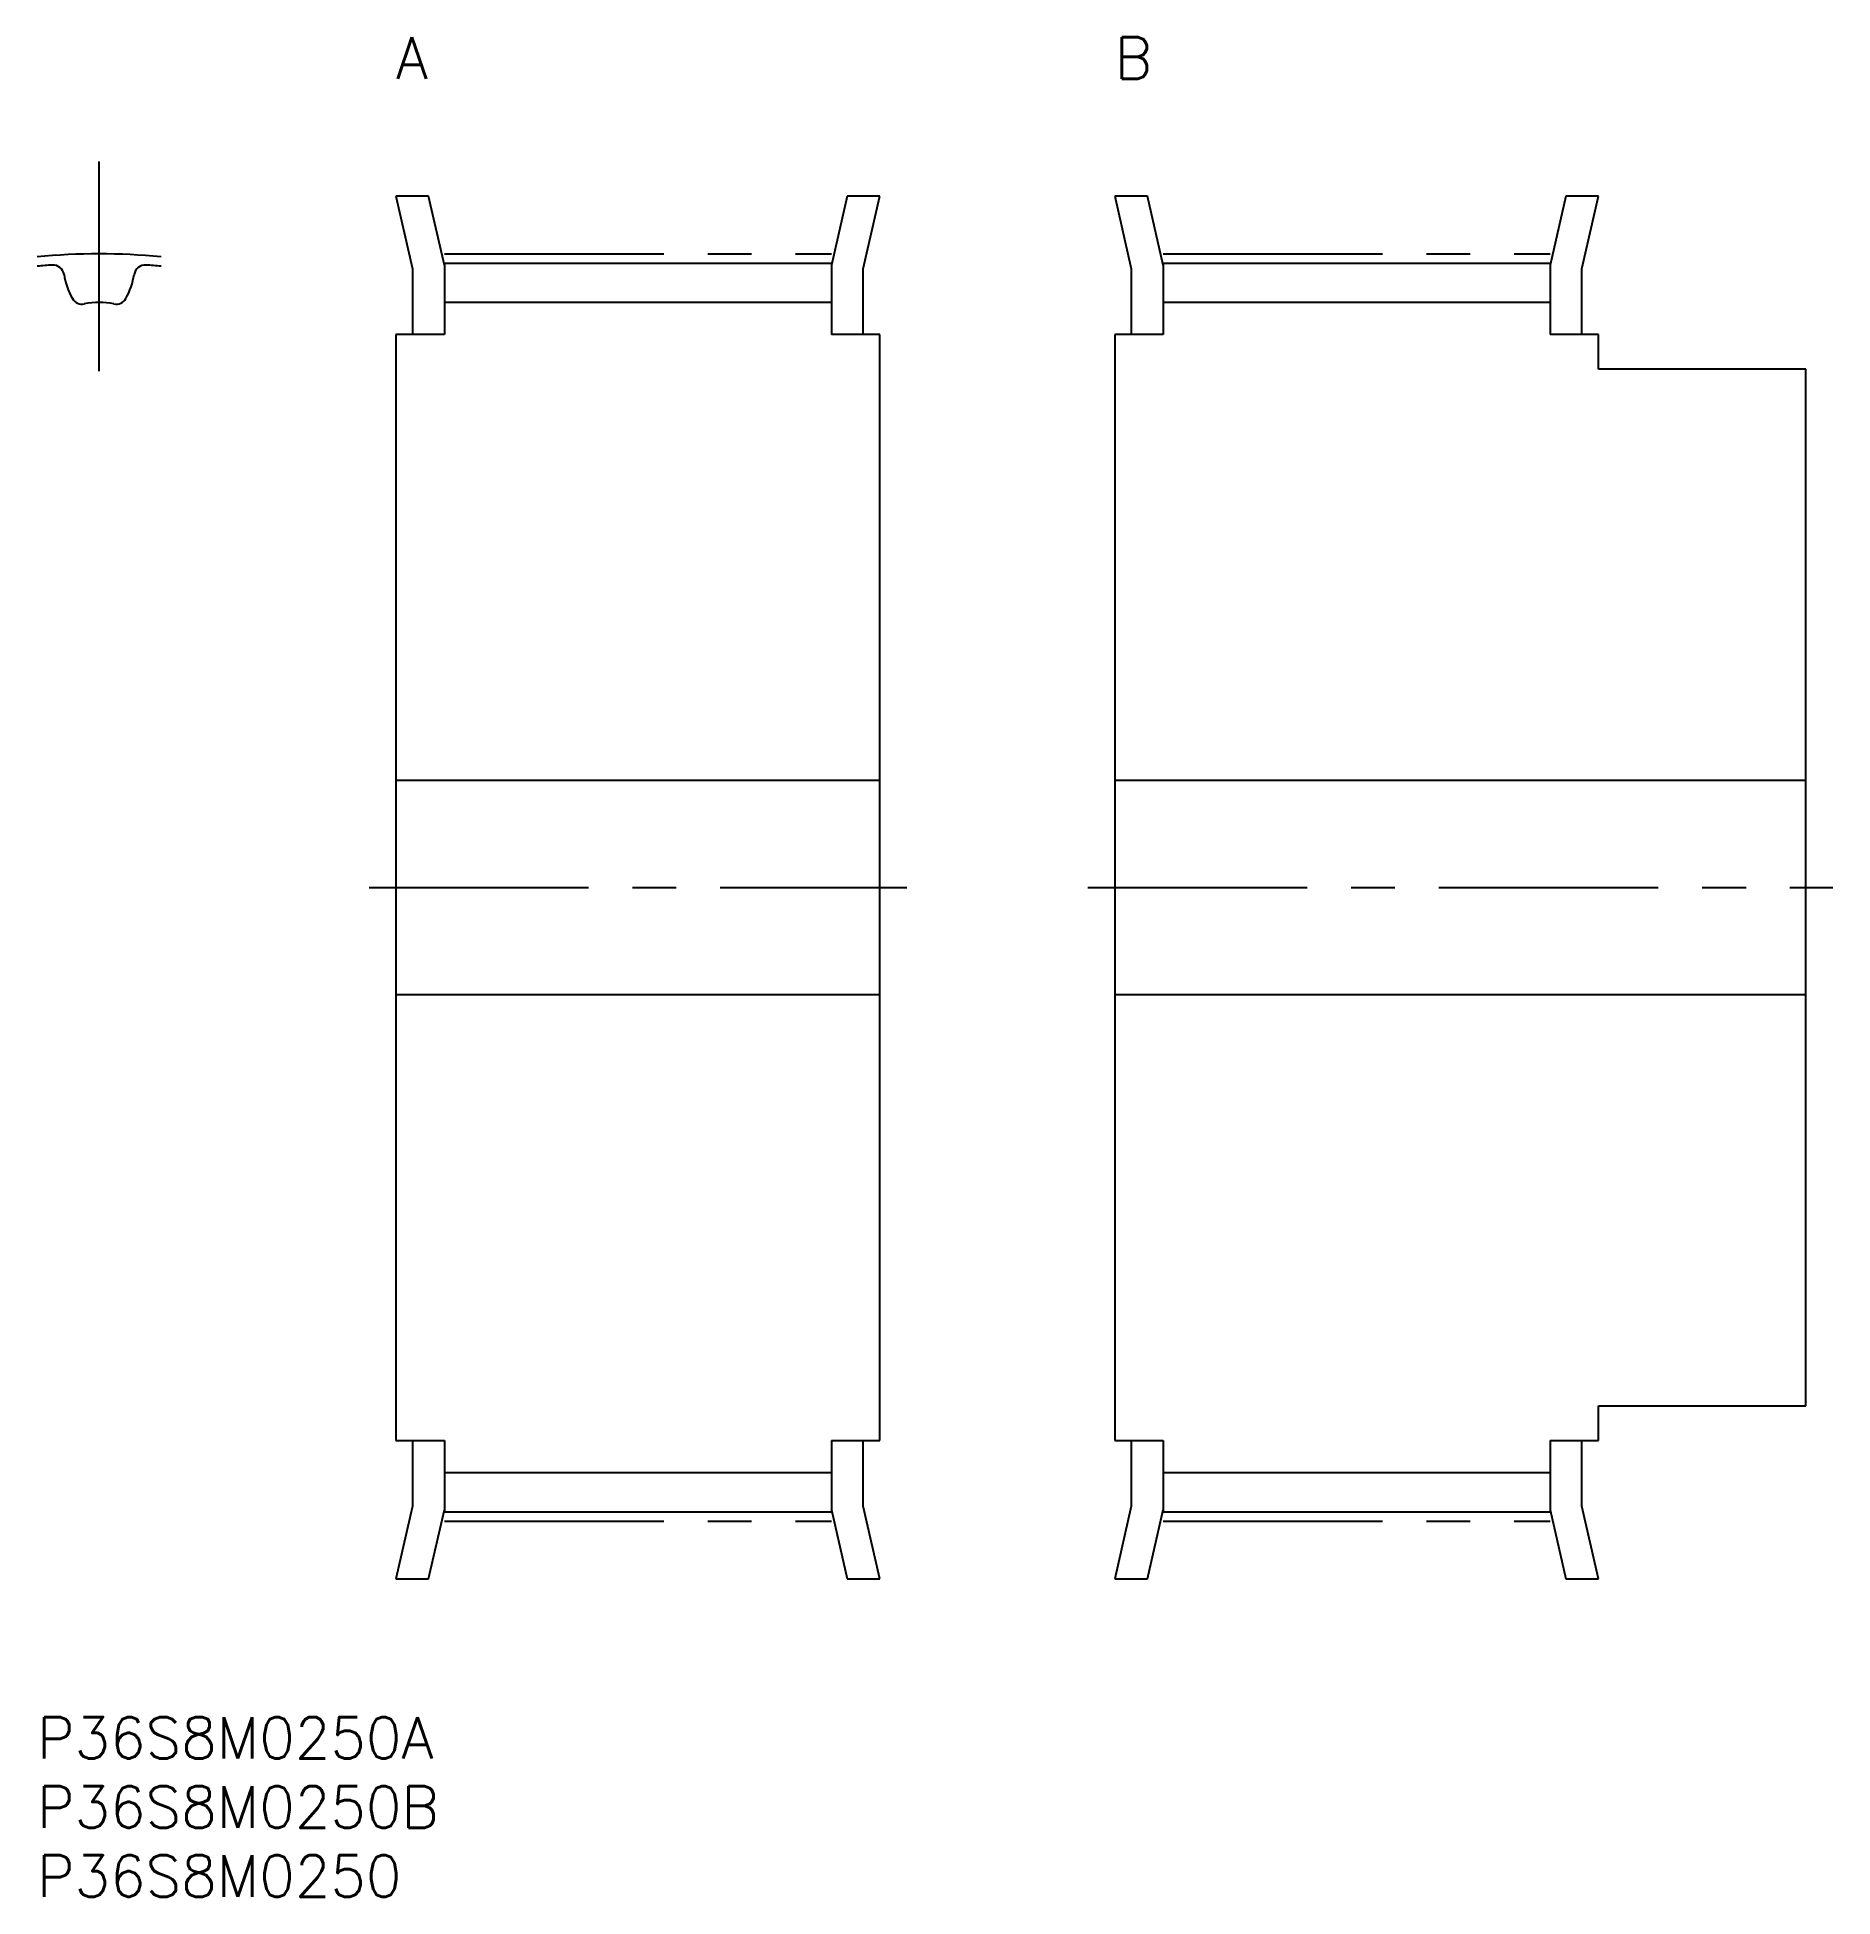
# Model space of a CAD drawing. Extents: x 0 to 130, y -13 to 122.
import ezdxf

# ---------------------------------------------------------------- set-up
doc = ezdxf.new("R2010")
doc.units = 0
doc.header["$LTSCALE"] = 0.5
doc.linetypes.add('CENTER', pattern=[50.8, 31.75, -6.35, 6.35, -6.35])
for name, color, linetype in [('MSM_CENTER', 1, 'CENTER'), ('MSM_CONTINUOUS', 7, 'CONTINUOUS'), ('MSM_PART_NUMBER', 7, 'CONTINUOUS')]:
    doc.layers.add(name, color=color, linetype=linetype)
doc.styles.get("Standard").update_dxf_attribs({"font": 'txt.shx', "height": 3, "bigfont": 'bigfont.shx'})

# ---------------------------------------------------------------- blocks, each defined once
blk = doc.blocks.new('*U31')
at = {"layer": 'MSM_PART_NUMBER'}
blk.add_text('P36S8M0250A', height=3, dxfattribs=at).set_placement((0, -3))
blk = doc.blocks.new('*U32')
at = {"layer": 'MSM_PART_NUMBER'}
blk.add_text('P36S8M0250B', height=3, dxfattribs=at).set_placement((0, -8))
blk = doc.blocks.new('*U33')
at = {"layer": 'MSM_PART_NUMBER'}
blk.add_text('P36S8M0250', height=3, dxfattribs=at).set_placement((0, -13))
blk = doc.blocks.new('*U34')
at = {"layer": 'MSM_PART_NUMBER'}
blk.add_text('A', height=3, dxfattribs=at).set_placement((25.96, 118.5))
blk = doc.blocks.new('*U35')
at = {"layer": 'MSM_PART_NUMBER'}
blk.add_text('B', height=3, dxfattribs=at).set_placement((77.96, 118.5))

msp = doc.modelspace()

# ---------------------------------------------------------------- linework, layer by layer
at = {"layer": 'MSM_CENTER'}
for p, q in [((4.48, 97.34), (4.48, 112.5)), ((29.46, 105.83), (57.46, 105.83)), ((81.46, 105.83), (109.46, 105.83)), ((24.01, 60), (62.91, 60)), ((76.01, 60), (129.91, 60)), ((29.46, 14.16), (57.46, 14.16)), ((81.46, 14.16), (109.46, 14.16))]:
    msp.add_line(p, q, dxfattribs=at)
msp.add_arc((4.48, 60), 45.83, 84.3892, 95.6108, dxfattribs=at)
at = {"layer": 'MSM_CONTINUOUS'}
for p, q in [((28.32, 110), (25.96, 110)), ((25.96, 110), (27.16, 104.74)), ((29.46, 105), (28.32, 110)), ((58.6, 110), (57.46, 105)), ((60.96, 110), (58.6, 110)), ((59.76, 104.74), (60.96, 110)), ((80.32, 110), (77.96, 110)), ((77.96, 110), (79.16, 104.74)), ((81.46, 105), (80.32, 110)), ((110.6, 110), (109.46, 105)), ((112.96, 110), (110.6, 110)), ((111.76, 104.74), (112.96, 110)), ((29.46, 105.15), (29.46, 100)), ((29.46, 105.15), (57.46, 105.15)), ((57.46, 105.15), (57.46, 100)), ((81.46, 105.15), (81.46, 100)), ((81.46, 105.15), (109.46, 105.15)), ((109.46, 105.15), (109.46, 100)), ((27.16, 104.74), (27.16, 100)), ((59.76, 100), (59.76, 104.74)), ((79.16, 104.74), (79.16, 100)), ((111.76, 100), (111.76, 104.74)), ((57.46, 102.32), (29.46, 102.32)), ((109.46, 102.32), (81.46, 102.32)), ((25.96, 100), (25.96, 20)), ((29.46, 100), (25.96, 100)), ((60.96, 100), (57.46, 100)), ((60.96, 20), (60.96, 100)), ((77.96, 100), (77.96, 20)), ((81.46, 100), (77.96, 100)), ((112.96, 100), (109.46, 100)), ((112.96, 97.5), (112.96, 100)), ((127.96, 97.5), (112.96, 97.5)), ((127.96, 22.5), (127.96, 97.5)), ((60.96, 67.75), (25.96, 67.75)), ((127.96, 67.75), (77.96, 67.75)), ((25.96, 52.25), (60.96, 52.25)), ((77.96, 52.25), (127.96, 52.25)), ((112.96, 20), (112.96, 22.5)), ((112.96, 22.5), (127.96, 22.5)), ((25.96, 20), (29.46, 20)), ((27.16, 20), (27.16, 15.26)), ((29.46, 20), (29.46, 14.85)), ((57.46, 20), (57.46, 14.85)), ((57.46, 20), (60.96, 20)), ((59.76, 15.26), (59.76, 20)), ((77.96, 20), (81.46, 20)), ((79.16, 20), (79.16, 15.26)), ((81.46, 20), (81.46, 14.85)), ((109.46, 20), (109.46, 14.85)), ((109.46, 20), (112.96, 20)), ((111.76, 15.26), (111.76, 20)), ((29.46, 17.68), (57.46, 17.68)), ((81.46, 17.68), (109.46, 17.68)), ((27.16, 15.26), (25.96, 10)), ((28.32, 10), (29.46, 15)), ((29.46, 14.85), (57.46, 14.85)), ((57.46, 15), (58.6, 10)), ((60.96, 10), (59.76, 15.26)), ((79.16, 15.26), (77.96, 10)), ((80.32, 10), (81.46, 15)), ((81.46, 14.85), (109.46, 14.85)), ((109.46, 15), (110.6, 10)), ((112.96, 10), (111.76, 15.26)), ((25.96, 10), (28.32, 10)), ((58.6, 10), (60.96, 10)), ((77.96, 10), (80.32, 10)), ((110.6, 10), (112.96, 10))]:
    msp.add_line(p, q, dxfattribs=at)
for centre, radius, start, end in [((4.48, 60), 45.15, 94.3038, 95.6962), ((1.15, 104.22), 0.8, 8.8691, 94.3038), ((7.81, 104.22), 0.8, 85.6962, 171.1309), ((4.48, 60), 45.15, 84.3038, 85.6962), ((7.08, 105.15), 5.2, 188.8691, 209.3753), ((1.88, 105.15), 5.2, 330.6247, 351.1309), ((3.25, 102.99), 0.8, 209.3753, 281.8712), ((4.48, 97.12), 5.2, 78.1288, 101.8712), ((5.72, 102.99), 0.8, 258.1288, 330.6247)]:
    msp.add_arc(centre, radius, start, end, dxfattribs=at)

# ---------------------------------------------------------------- block references
for name in ['*U34', '*U35', '*U31', '*U32', '*U33']:
    msp.add_blockref(name, (0, 0), dxfattribs=at)

doc.saveas('drawing.dxf')
